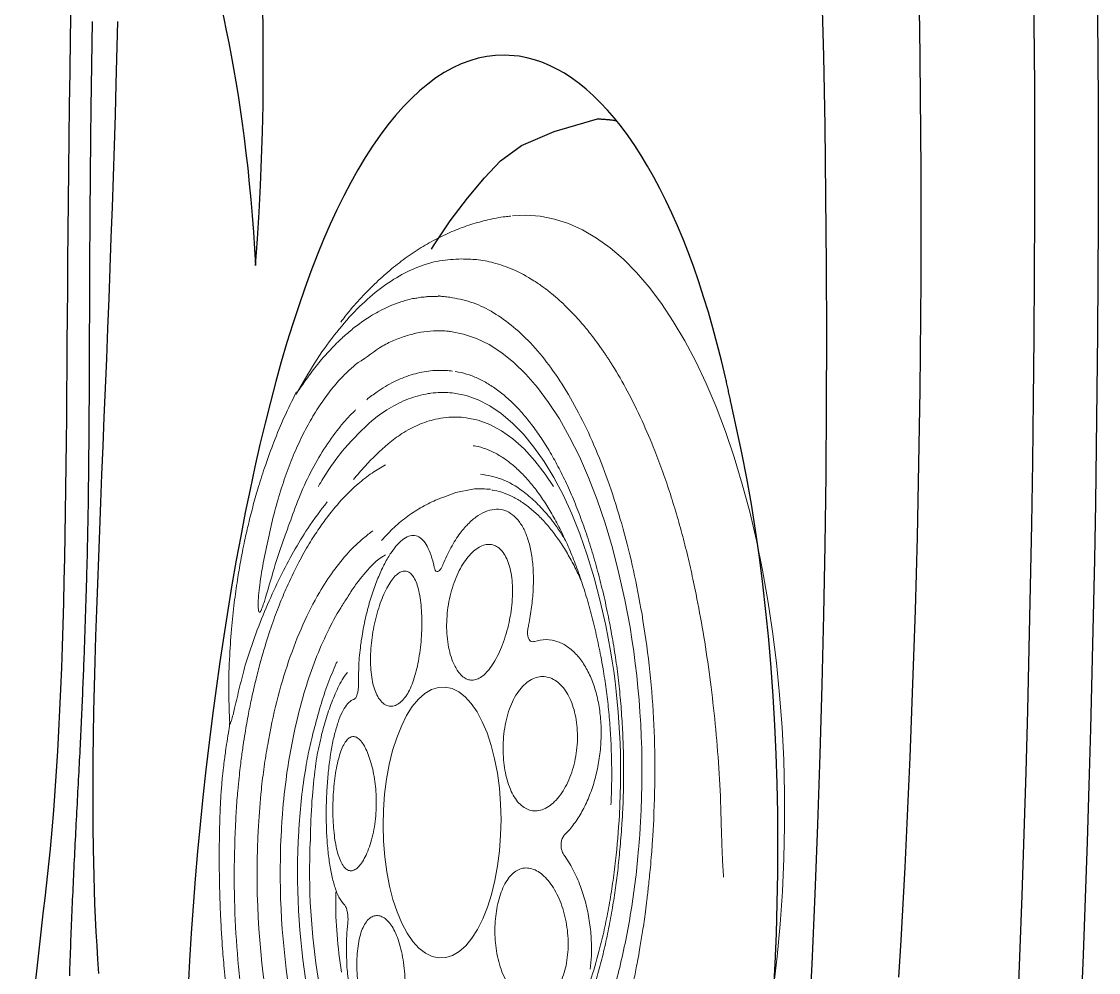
# Model space of a CAD drawing. Extents: x 938 to 1038, y 781 to 934.
# Drawn here: x 1026.24 to 1031.29, y 840 to 844.47 of the extents above; entities that cross this region are included whole.
import ezdxf

# ---------------------------------------------------------------- set-up
doc = ezdxf.new("R2010")
doc.units = 0
doc.header["$MEASUREMENT"] = 0
doc.linetypes.add('SLD-Solid', pattern=[0])
doc.layers.add('1', color=4, linetype='Continuous')
doc.layers.add('CL', color=8, linetype='Continuous')

# ---------------------------------------------------------------- blocks, each defined once
blk = doc.blocks.new('JET-HSS-Gatling')
at = {"layer": '1', "color": 3, "linetype": 'SLD-Solid', "lineweight": 15}
for p, q in [((0.029, 0.6134), (0.0452, 0.7634)), ((0.0164, 0.4616), (0.029, 0.6134)), ((1.5214, 0.6044), (1.5525, 0.6234)), ((1.5525, 0.6234), (1.5844, 0.6339)), ((1.5844, 0.6339), (1.6166, 0.6359)), ((1.6166, 0.6359), (1.6486, 0.6293)), ((1.6486, 0.6293), (1.6801, 0.6142)), ((1.6801, 0.6142), (1.7107, 0.5908)), ((1.4631, 0.5422), (1.4915, 0.5772)), ((1.4915, 0.5772), (1.5214, 0.6044)), ((1.7107, 0.5908), (1.7398, 0.5594)), ((1.7398, 0.5594), (1.7672, 0.5204)), ((1.4367, 0.4999), (1.4631, 0.5422)), ((1.7672, 0.5204), (1.7924, 0.4744)), ((0.0073, 0.3085), (0.0164, 0.4616)), ((1.4126, 0.4509), (1.4367, 0.4999)), ((1.7924, 0.4744), (1.8151, 0.422)), ((1.3912, 0.3957), (1.4126, 0.4509)), ((1.8151, 0.422), (1.835, 0.3638)), ((1.3727, 0.3352), (1.3912, 0.3957)), ((1.835, 0.3638), (1.8518, 0.3008)), ((0.0018, 0.1545), (0.0073, 0.3085)), ((1.3573, 0.2701), (1.3727, 0.3352)), ((1.3454, 0.2014), (1.3573, 0.2701)), ((1.8518, 0.3008), (1.8654, 0.2336)), ((1.8654, 0.2336), (1.8754, 0.1634)), ((0, 0), (0.0018, 0.1545)), ((1.337, 0.13), (1.3454, 0.2014)), ((1.8754, 0.1634), (1.8819, 0.0909)), ((1.3323, 0.0568), (1.337, 0.13)), ((1.3313, -0.0171), (1.3323, 0.0568)), ((1.8819, 0.0909), (1.8846, 0.0171)), ((2.2253, 0.0955), (2.2251, 0.0595)), ((2.3613, 0.0355), (2.3631, 0.0814)), ((0.0018, -0.1545), (0, 0)), ((1.8846, 0.0171), (1.8836, -0.0568)), ((1.334, -0.0909), (1.3313, -0.0171)), ((1.3404, -0.1634), (1.334, -0.0909)), ((1.8836, -0.0568), (1.8789, -0.13)), ((1.8789, -0.13), (1.8705, -0.2014)), ((0.0073, -0.3085), (0.0018, -0.1545)), ((1.3505, -0.2336), (1.3404, -0.1634)), ((1.8705, -0.2014), (1.8585, -0.2701)), ((1.364, -0.3008), (1.3505, -0.2336)), ((1.3809, -0.3638), (1.364, -0.3008)), ((1.8585, -0.2701), (1.8432, -0.3352)), ((0.0164, -0.4616), (0.0073, -0.3085)), ((1.8432, -0.3352), (1.8247, -0.3957)), ((1.4008, -0.422), (1.3809, -0.3638)), ((1.8247, -0.3957), (1.8032, -0.4509)), ((1.4235, -0.4744), (1.4008, -0.422)), ((1.8032, -0.4509), (1.7791, -0.4999)), ((2.6085, -0.4541), (2.6091, -0.4437)), ((2.6085, -0.4564), (2.6085, -0.4541)), ((0.029, -0.6134), (0.0164, -0.4616)), ((1.4487, -0.5204), (1.4235, -0.4744)), ((1.7791, -0.4999), (1.7527, -0.5422)), ((1.476, -0.5594), (1.4487, -0.5204)), ((1.7527, -0.5422), (1.7243, -0.5772)), ((1.5052, -0.5908), (1.476, -0.5594)), ((1.5357, -0.6142), (1.5052, -0.5908)), ((1.6944, -0.6044), (1.6633, -0.6234)), ((1.7243, -0.5772), (1.6944, -0.6044)), ((0.0452, -0.7634), (0.029, -0.6134)), ((1.5672, -0.6293), (1.5357, -0.6142)), ((1.5993, -0.6359), (1.5672, -0.6293)), ((1.6314, -0.6339), (1.5993, -0.6359)), ((1.6633, -0.6234), (1.6314, -0.6339)), ((0.065, -0.9111), (0.0452, -0.7634)), ((0.8481, -0.931), (0.8246, -0.8129)), ((0.0882, -1.0562), (0.065, -0.9111)), ((0.7343, -0.9245), (0.7597, -1.0526)), ((0.8749, -1.0452), (0.8481, -0.931)), ((0.1147, -1.1981), (0.0882, -1.0562)), ((0.7597, -1.0526), (0.7885, -1.1768)), ((0.905, -1.1551), (0.8749, -1.0452)), ((0.9381, -1.2602), (0.905, -1.1551)), ((0.1446, -1.3366), (0.1147, -1.1981)), ((0.7885, -1.1768), (0.8206, -1.2966)), ((0.9742, -1.3601), (0.9381, -1.2602)), ((0.8206, -1.2966), (0.8559, -1.4116)), ((0.1777, -1.4711), (0.1446, -1.3366)), ((1.0131, -1.4542), (0.9742, -1.3601)), ((0.8559, -1.4116), (0.8942, -1.5213)), ((1.0547, -1.5422), (1.0131, -1.4542)), ((0.2139, -1.6013), (0.1777, -1.4711)), ((0.8942, -1.5213), (0.9355, -1.6253)), ((1.0987, -1.6236), (1.0547, -1.5422)), ((1.4788, -1.5661), (1.5579, -1.5489)), ((1.5579, -1.5489), (1.5988, -1.5327)), ((0.2531, -1.7269), (0.2139, -1.6013)), ((1.1004, -1.5823), (1.1387, -1.6388)), ((2.2025, -1.573), (2.2031, -1.5718)), ((0.9355, -1.6253), (0.9795, -1.7231)), ((1.1449, -1.6982), (1.0987, -1.6236)), ((1.1387, -1.6388), (1.1881, -1.7018)), ((1.1931, -1.7656), (1.1449, -1.6982)), ((1.1881, -1.7018), (1.2393, -1.7566)), ((0.2952, -1.8473), (0.2531, -1.7269)), ((0.9795, -1.7231), (1.0261, -1.8144)), ((1.2432, -1.8255), (1.1931, -1.7656)), ((1.2393, -1.7566), (1.2921, -1.8031)), ((1.0261, -1.8144), (1.0751, -1.8988)), ((1.2921, -1.8031), (1.3461, -1.8409)), ((0.3401, -1.9623), (0.2952, -1.8473)), ((1.295, -1.8777), (1.2432, -1.8255)), ((1.3461, -1.8409), (1.4012, -1.8698)), ((1.4012, -1.8698), (1.457, -1.8898)), ((1.0751, -1.8988), (1.1263, -1.976)), ((1.3481, -1.9218), (1.295, -1.8777)), ((1.457, -1.8898), (1.5133, -1.9007)), ((0.3876, -2.0716), (0.3401, -1.9623)), ((1.4023, -1.9578), (1.3481, -1.9218)), ((1.4575, -1.9855), (1.4023, -1.9578)), ((1.1263, -1.976), (1.1794, -2.0457)), ((1.5134, -2.0046), (1.4575, -1.9855)), ((1.5697, -2.0153), (1.5134, -2.0046)), ((0.4377, -2.1748), (0.3876, -2.0716)), ((1.1794, -2.0457), (1.2344, -2.1077)), ((1.2344, -2.1077), (1.291, -2.1616)), ((1.291, -2.1616), (1.3489, -2.2073)), ((0.4901, -2.2716), (0.4377, -2.1748)), ((1.3489, -2.2073), (1.4079, -2.2445)), ((0.5447, -2.3618), (0.4901, -2.2716)), ((1.4079, -2.2445), (1.4678, -2.2732)), ((1.4678, -2.2732), (1.5284, -2.2932)), ((1.5284, -2.2932), (1.5894, -2.3045)), ((0.6013, -2.445), (0.5447, -2.3618)), ((0.6598, -2.5211), (0.6013, -2.445)), ((0.7201, -2.5898), (0.6598, -2.5211)), ((0.7818, -2.6508), (0.7201, -2.5898)), ((0.8449, -2.7041), (0.7818, -2.6508)), ((0.9092, -2.7495), (0.8449, -2.7041)), ((0.9744, -2.7868), (0.9092, -2.7495)), ((1.0405, -2.8159), (0.9744, -2.7868)), ((1.1071, -2.8368), (1.0405, -2.8159)), ((1.1741, -2.8493), (1.1071, -2.8368)), ((1.2413, -2.8535), (1.1741, -2.8493)), ((1.304, -2.8498), (1.2413, -2.8535))]:
    blk.add_line(p, q, dxfattribs=at)
for centre, major_axis, start_param, end_param in [((-0.4508, 0.2089), (0, 3.3621), 4.657165, 4.91331), ((-0.3693, 0.209), (0, 3.1434), 4.671762, 4.913098), ((-0.2315, 0.2087), (0, 2.8916), 4.657166, 4.91331), ((-0.1076, 0.2096), (0, 2.684), 4.669865, 4.913562), ((3.7905, -0.209), (0, 3.5849), 1.515573, 1.771717), ((3.4052, -0.2088), (0, 3.027), 1.515573, 1.771717), ((2.1518, -0.7801), (0, 0.0592), 0.888582, 1.047194)]:
    blk.add_ellipse(centre, major_axis=major_axis, ratio=0.87, start_param=start_param, end_param=end_param, dxfattribs=at)
for points, knots in [([(0.6157, 0.0058), (0.6161, 0.0137), (0.6167, 0.0265), (0.6177, 0.0463), (0.6189, 0.0684), (0.6208, 0.1002), (0.6238, 0.1456), (0.6277, 0.1966), (0.632, 0.2462), (0.6369, 0.2974), (0.6425, 0.3513), (0.651, 0.4228), (0.6608, 0.4976), (0.6739, 0.5823), (0.6874, 0.6614), (0.7018, 0.737), (0.7198, 0.8225), (0.7415, 0.9153), (0.768, 1.0123), (0.7973, 1.1079), (0.8298, 1.2012), (0.8666, 1.2902), (0.9024, 1.3657), (0.9443, 1.4428), (0.9921, 1.5178), (1.0475, 1.585), (1.1, 1.638), (1.1358, 1.663), (1.1531, 1.6752)], [0, 0, 0, 0, 0.0102, 0.016575, 0.025763, 0.038933, 0.057956, 0.085006, 0.105873, 0.123374, 0.152941, 0.177736, 0.219724, 0.254777, 0.295478, 0.331404, 0.363909, 0.421732, 0.472603, 0.518682, 0.581209, 0.637573, 0.689393, 0.737658, 0.811463, 0.878836, 0.941481, 1, 1, 1, 1]), ([(1.2958, 1.5392), (1.2807, 1.5345), (1.2507, 1.5252), (1.1985, 1.5), (1.1421, 1.4591), (1.0843, 1.3987), (1.027, 1.3236), (0.9712, 1.2336), (0.9174, 1.1277), (0.8701, 1.0149), (0.8292, 0.8983), (0.7943, 0.7808), (0.7634, 0.6571), (0.7367, 0.528), (0.7143, 0.394), (0.6964, 0.2561), (0.6854, 0.1387), (0.6802, 0.0616), (0.6778, 0.0195), (0.6769, 0.0012), (0.6764, -0.0112)], [0, 0, 0, 0, 0.058275, 0.116544, 0.182109, 0.247932, 0.313649, 0.384625, 0.455769, 0.526743, 0.587384, 0.648024, 0.707943, 0.767859, 0.827732, 0.887601, 0.947268, 0.977084, 0.984536, 1, 1, 1, 1]), ([(0.7624, -0.028), (0.7628, -0.0213), (0.765, 0.0238), (0.7705, 0.1023), (0.7793, 0.2048), (0.7903, 0.3001), (0.8041, 0.395), (0.821, 0.4915), (0.8408, 0.5877), (0.8632, 0.6806), (0.888, 0.7694), (0.9148, 0.8533), (0.9436, 0.932), (0.9741, 1.0052), (1.0063, 1.0728), (1.0398, 1.1341), (1.0742, 1.189), (1.1088, 1.2357), (1.1355, 1.2672), (1.15, 1.2804), (1.1531, 1.2832)], [0, 0, 0, 0, 0.011485, 0.077613, 0.136037, 0.190529, 0.247168, 0.308671, 0.370596, 0.432748, 0.494966, 0.557033, 0.618591, 0.680213, 0.741971, 0.803559, 0.864731, 0.925255, 0.984201, 1, 1, 1, 1]), ([(2.6498, -0.0528), (2.6508, -0.0078), (2.6527, 0.0764), (2.6522, 0.1941), (2.6501, 0.2944), (2.6469, 0.3776), (2.6435, 0.4455), (2.6394, 0.5136), (2.6334, 0.5956), (2.6237, 0.7023), (2.6091, 0.8312), (2.5883, 0.9818), (2.5692, 1.0867), (2.559, 1.143)], [0, 0, 0, 0, 0.109187, 0.204658, 0.286514, 0.35451, 0.408702, 0.453846, 0.523255, 0.612373, 0.721287, 0.850284, 1, 1, 1, 1]), ([(1.9235, 1.0129), (1.9168, 1.0238), (1.9034, 1.0454), (1.8836, 1.0646), (1.865, 1.0738), (1.8479, 1.074), (1.8318, 1.0652), (1.8171, 1.048), (1.8041, 1.0224), (1.793, 0.9892), (1.7841, 0.949), (1.7775, 0.9029), (1.7736, 0.8521), (1.7723, 0.7979), (1.7739, 0.742), (1.7787, 0.6863), (1.7867, 0.6327), (1.7977, 0.5836), (1.8118, 0.5405), (1.8282, 0.5048), (1.8465, 0.4767), (1.8659, 0.4562), (1.8861, 0.4434), (1.9068, 0.4383), (1.9269, 0.4416), (1.9462, 0.4534), (1.9635, 0.474), (1.9782, 0.5029), (1.9896, 0.5396), (1.9975, 0.5826), (2.0016, 0.6308), (2.002, 0.6823), (1.9988, 0.736), (1.9923, 0.7897), (1.9828, 0.8424), (1.9708, 0.8924), (1.9566, 0.9383), (1.9408, 0.9797), (1.9293, 1.0018), (1.9235, 1.0129)], [0, 0, 0, 0, 0.029882, 0.059765, 0.08602, 0.112278, 0.138759, 0.165243, 0.192078, 0.218916, 0.246209, 0.273504, 0.301265, 0.329026, 0.357029, 0.385028, 0.412595, 0.440154, 0.466329, 0.4925, 0.517406, 0.542317, 0.567565, 0.592819, 0.619479, 0.646142, 0.673886, 0.701629, 0.729616, 0.757601, 0.78527, 0.812936, 0.840111, 0.867285, 0.89401, 0.920734, 0.947136, 0.973537, 1, 1, 1, 1]), ([(2.0495, 0.6491), (2.0495, 0.6509), (2.0488, 0.6787), (2.0426, 0.7357), (2.0311, 0.8173), (2.0146, 0.8972), (1.9949, 0.9737), (1.9793, 1.0192), (1.9715, 1.042)], [0, 0, 0, 0, 0.01374, 0.211727, 0.409699, 0.606499, 0.803289, 1, 1, 1, 1]), ([(2.5136, 0.9865), (2.5265, 0.9074), (2.5524, 0.7491), (2.5742, 0.5001), (2.5843, 0.2471), (2.5792, 0.0785), (2.5766, -0.0058)], [0, 0, 0, 0, 0.25, 0.5, 0.75, 1, 1, 1, 1]), ([(0.7757, -0.0417), (0.7801, 0.0298), (0.7868, 0.138), (0.804, 0.2782), (0.8199, 0.3822), (0.8388, 0.4832), (0.8646, 0.5975), (0.8987, 0.7225), (0.9292, 0.806), (0.9445, 0.8477)], [0, 0, 0, 0, 0.215379, 0.326076, 0.43678, 0.547811, 0.658846, 0.829425, 1, 1, 1, 1]), ([(1.2992, 0.7424), (1.2903, 0.7566), (1.2725, 0.7849), (1.242, 0.8143), (1.2108, 0.8332), (1.18, 0.8421), (1.1493, 0.8413), (1.1199, 0.8313), (1.0925, 0.8124), (1.0682, 0.7855), (1.0475, 0.7512), (1.0309, 0.711), (1.0189, 0.6655), (1.0118, 0.6165), (1.0098, 0.565), (1.0127, 0.5126), (1.0207, 0.4606), (1.0331, 0.4102), (1.0499, 0.3632), (1.0704, 0.3203), (1.094, 0.2831), (1.1202, 0.2523), (1.148, 0.2293), (1.1768, 0.2143), (1.2057, 0.2083), (1.2338, 0.2115), (1.2604, 0.2241), (1.2847, 0.2456), (1.306, 0.2757), (1.3237, 0.3124), (1.3376, 0.355), (1.3476, 0.4008), (1.3537, 0.4493), (1.3558, 0.4993), (1.3538, 0.5501), (1.3475, 0.6013), (1.3365, 0.6511), (1.3209, 0.6998), (1.3066, 0.7278), (1.2992, 0.7424)], [0, 0, 0, 0, 0.0313687, 0.0627342, 0.0904991, 0.1182616, 0.1455166, 0.1727696, 0.1995595, 0.226348, 0.2527917, 0.2792349, 0.3054794, 0.331724, 0.3579199, 0.3841165, 0.4104125, 0.4367099, 0.4632506, 0.4897933, 0.5167114, 0.5436318, 0.5710205, 0.5984107, 0.6262483, 0.654085, 0.6820732, 0.7100553, 0.7374185, 0.7647729, 0.7906278, 0.816482, 0.8413128, 0.8661493, 0.8916372, 0.9171302, 0.9440604, 0.9709925, 1, 1, 1, 1]), ([(0.9067, 0.6816), (0.9045, 0.661), (0.8995, 0.614), (0.9016, 0.5367), (0.9112, 0.453), (0.9291, 0.3708), (0.9555, 0.2894), (0.9904, 0.2117), (1.0196, 0.1678), (1.0342, 0.1459)], [0, 0, 0, 0, 0.109227, 0.249518, 0.389815, 0.532722, 0.675639, 0.837807, 1, 1, 1, 1]), ([(2.103, 0.3317), (2.1031, 0.3422), (2.1041, 0.4092), (2.0983, 0.5372), (2.082, 0.6487), (2.0735, 0.7068)], [0, 0, 0, 0, 0.081551, 0.521265, 1, 1, 1, 1]), ([(2.0462, 0.4815), (2.0468, 0.4881), (2.0499, 0.5178), (2.0525, 0.5727), (2.0505, 0.6242), (2.0495, 0.6491)], [0, 0, 0, 0, 0.127403, 0.579223, 1, 1, 1, 1]), ([(2.061, 0.3929), (2.0597, 0.3944), (2.0567, 0.3977), (2.0523, 0.4073), (2.0483, 0.4218), (2.0455, 0.4407), (2.0446, 0.4623), (2.0456, 0.4751), (2.0462, 0.4815)], [0, 0, 0, 0, 0.130197, 0.28922, 0.442004, 0.610949, 0.805826, 1, 1, 1, 1]), ([(2.123, 0.2542), (2.118, 0.2737), (2.1072, 0.3153), (2.0864, 0.3633), (2.0695, 0.383), (2.061, 0.3929)], [0, 0, 0, 0, 0.3058509, 0.652899, 1, 1, 1, 1]), ([(2.1024, 0.3319), (2.1025, 0.3318), (2.1027, 0.3317), (2.1029, 0.3317), (2.103, 0.3317)], [0, 0, 0, 0, 0.70168, 1, 1, 1, 1]), ([(2.1128, -0.423), (2.1128, -0.4229), (2.1183, -0.4046), (2.1271, -0.3591), (2.1384, -0.2881), (2.1464, -0.21), (2.1513, -0.1285), (2.1527, -0.0455), (2.1507, 0.0368), (2.1451, 0.1156), (2.1362, 0.1902), (2.1275, 0.2327), (2.123, 0.2542)], [0, 0, 0, 0, 0.000765, 0.110863, 0.220956, 0.331004, 0.44105, 0.551678, 0.662306, 0.774174, 0.886047, 1, 1, 1, 1]), ([(0.284, 0.2447), (0.2865, 0.213), (0.2914, 0.1496), (0.2939, 0.0857), (0.2951, 0.0537)], [0, 0, 0, 0, 0.497933, 1, 1, 1, 1]), ([(2.0818, 0.1869), (2.0768, 0.1961), (2.0667, 0.2145), (2.0498, 0.2283), (2.0325, 0.2321), (2.0151, 0.2267), (1.9973, 0.2122), (1.9797, 0.189), (1.9629, 0.1574), (1.9476, 0.1185), (1.9347, 0.0734), (1.9249, 0.0243), (1.9189, -0.0274), (1.9167, -0.0791), (1.9183, -0.13), (1.923, -0.1788), (1.9308, -0.2252), (1.9411, -0.2688), (1.9537, -0.308), (1.9682, -0.3423), (1.9841, -0.3696), (2.0009, -0.389), (2.018, -0.3992), (2.0348, -0.4001), (2.051, -0.3913), (2.0662, -0.3736), (2.0799, -0.3471), (2.092, -0.3133), (2.1021, -0.2728), (2.1103, -0.2274), (2.1163, -0.1779), (2.12, -0.1262), (2.1214, -0.0733), (2.1205, -0.021), (2.1173, 0.0295), (2.1117, 0.0769), (2.104, 0.1196), (2.0942, 0.1576), (2.086, 0.177), (2.0818, 0.1869)], [0, 0, 0, 0, 0.030396, 0.060795, 0.08804, 0.115287, 0.143037, 0.170786, 0.198789, 0.226788, 0.254382, 0.281967, 0.30819, 0.33441, 0.359333, 0.384261, 0.409477, 0.434699, 0.461317, 0.487938, 0.515662, 0.543386, 0.571376, 0.599364, 0.627046, 0.654725, 0.681915, 0.709103, 0.735839, 0.762575, 0.788984, 0.815393, 0.841622, 0.867852, 0.894053, 0.920254, 0.946574, 0.972895, 1, 1, 1, 1]), ([(1.0342, 0.1459), (1.0364, 0.1425), (1.0413, 0.1351), (1.0465, 0.1204), (1.0492, 0.1025), (1.0477, 0.0828), (1.0415, 0.064), (1.0344, 0.0555), (1.0309, 0.0512)], [0, 0, 0, 0, 0.130196, 0.289219, 0.442003, 0.610949, 0.805825, 1, 1, 1, 1]), ([(0.2951, 0.0537), (0.2977, -0.0185), (0.3028, -0.1609), (0.3189, -0.3705), (0.3404, -0.5723), (0.3672, -0.7655), (0.3983, -0.9502), (0.4229, -1.0675), (0.435, -1.1255)], [0, 0, 0, 0, 0.177758, 0.350785, 0.519308, 0.683545, 0.843707, 1, 1, 1, 1]), ([(1.0309, 0.0512), (1.0269, 0.0471), (1.0088, 0.0285), (0.9783, -0.0111), (0.9425, -0.0724), (0.9124, -0.1423), (0.8889, -0.2181), (0.8729, -0.2982), (0.8647, -0.3804), (0.8648, -0.4624), (0.873, -0.5422), (0.8896, -0.6172), (0.9138, -0.6858), (0.9452, -0.7454), (0.9828, -0.7949), (1.0257, -0.832), (1.0743, -0.8566), (1.1276, -0.8666), (1.1642, -0.8581), (1.1825, -0.8538)], [0, 0, 0, 0, 0.017086, 0.077681, 0.138269, 0.198172, 0.258071, 0.317615, 0.377156, 0.436673, 0.49619, 0.55602, 0.615851, 0.676352, 0.736856, 0.798484, 0.860118, 0.930054, 1, 1, 1, 1]), ([(2.2251, 0.0595), (2.2251, 0.0595), (2.2237, 0.0004), (2.2206, -0.1115), (2.2086, -0.222), (2.203, -0.2739)], [0, 0, 0, 0, 0.000007, 0.529922, 1, 1, 1, 1]), ([(0.6787, -0.9865), (0.6658, -0.9074), (0.6399, -0.7491), (0.6181, -0.5001), (0.6081, -0.2471), (0.6132, -0.0785), (0.6157, 0.0058)], [0, 0, 0, 0, 0.25, 0.5, 0.75, 1, 1, 1, 1]), ([(2.4697, 0.0234), (2.4663, -0.0335), (2.4606, -0.1267), (2.4459, -0.2537), (2.4252, -0.3939), (2.3909, -0.5632), (2.337, -0.7527), (2.2715, -0.9253), (2.2015, -1.0655), (2.1306, -1.1766), (2.0618, -1.2628), (1.9993, -1.3245), (1.9596, -1.3548), (1.9451, -1.3659)], [0, 0, 0, 0, 0.09169, 0.150519, 0.209337, 0.327212, 0.445034, 0.562877, 0.680719, 0.770033, 0.859578, 0.948891, 1, 1, 1, 1]), ([(2.062, -1.052), (2.0724, -1.0359), (2.1049, -0.9855), (2.1554, -0.8899), (2.2101, -0.7611), (2.2585, -0.6166), (2.2961, -0.4706), (2.3239, -0.3274), (2.3453, -0.1793), (2.3565, -0.0574), (2.3605, 0.0197), (2.3613, 0.0355)], [0, 0, 0, 0, 0.06262, 0.195551, 0.328905, 0.461838, 0.604644, 0.712946, 0.820335, 0.963143, 1, 1, 1, 1]), ([(2.2804, 0.0491), (2.2798, 0.0375), (2.2768, -0.0217), (2.2677, -0.1282), (2.2541, -0.2288), (2.2451, -0.282), (2.2438, -0.2897)], [0, 0, 0, 0, 0.100471, 0.512922, 0.929534, 1, 1, 1, 1]), ([(0.8149, -0.8629), (0.8117, -0.8448), (0.8024, -0.792), (0.7893, -0.7026), (0.7766, -0.5942), (0.7671, -0.4841), (0.7608, -0.3726), (0.7576, -0.2605), (0.7577, -0.15), (0.7599, -0.0725), (0.7617, -0.0325), (0.7619, -0.0278)], [0, 0, 0, 0, 0.069066, 0.200543, 0.332094, 0.463702, 0.595352, 0.727032, 0.858727, 0.983492, 1, 1, 1, 1]), ([(2.5766, -0.0058), (2.5762, -0.0137), (2.5756, -0.0265), (2.5745, -0.0463), (2.5732, -0.0684), (2.5711, -0.1002), (2.5678, -0.1456), (2.5632, -0.1966), (2.5581, -0.2462), (2.5522, -0.2974), (2.5453, -0.3513), (2.5348, -0.4228), (2.5224, -0.4976), (2.5059, -0.5823), (2.4885, -0.6614), (2.4698, -0.737), (2.4463, -0.8225), (2.4174, -0.9153), (2.3824, -1.0123), (2.3435, -1.1079), (2.3, -1.2012), (2.2515, -1.2902), (2.2048, -1.3657), (2.1506, -1.4428), (2.0884, -1.5178), (2.0194, -1.585), (1.9534, -1.638), (1.9104, -1.663), (1.8897, -1.6752)], [0, 0, 0, 0, 0.0102, 0.016575, 0.025763, 0.038933, 0.057956, 0.085006, 0.105873, 0.123374, 0.152941, 0.177736, 0.219724, 0.254777, 0.295479, 0.331404, 0.363909, 0.421732, 0.472603, 0.518682, 0.581209, 0.637573, 0.689393, 0.737658, 0.811463, 0.878836, 0.941481, 1, 1, 1, 1]), ([(0.8592, -0.7289), (0.8563, -0.7128), (0.8481, -0.6658), (0.8367, -0.586), (0.826, -0.4891), (0.8186, -0.3905), (0.8143, -0.2909), (0.8131, -0.1907), (0.815, -0.1241), (0.8159, -0.0908)], [0, 0, 0, 0, 0.080367, 0.233434, 0.386614, 0.539884, 0.693216, 0.846586, 1, 1, 1, 1]), ([(1.2845, -0.1492), (1.2782, -0.1373), (1.2656, -0.1137), (1.2429, -0.0875), (1.2178, -0.069), (1.1905, -0.0589), (1.1615, -0.0577), (1.1316, -0.0657), (1.1018, -0.083), (1.0733, -0.1088), (1.047, -0.1427), (1.024, -0.1831), (1.0048, -0.229), (0.9901, -0.2787), (0.9803, -0.3311), (0.9756, -0.3843), (0.9763, -0.4371), (0.982, -0.4879), (0.9928, -0.5355), (1.0082, -0.5785), (1.0279, -0.6157), (1.051, -0.6464), (1.0772, -0.6694), (1.1055, -0.6844), (1.1352, -0.6906), (1.1654, -0.6881), (1.1952, -0.6765), (1.2237, -0.6563), (1.25, -0.6276), (1.2735, -0.5914), (1.2931, -0.5483), (1.3085, -0.4997), (1.319, -0.4469), (1.3247, -0.3922), (1.3253, -0.3373), (1.3215, -0.2848), (1.3134, -0.236), (1.3017, -0.1896), (1.2904, -0.1632), (1.2845, -0.1492)], [0, 0, 0, 0, 0.026961, 0.053928, 0.080851, 0.107776, 0.135596, 0.163415, 0.191383, 0.219349, 0.246957, 0.274563, 0.301675, 0.328785, 0.355461, 0.382135, 0.408506, 0.434876, 0.461091, 0.487307, 0.513516, 0.539726, 0.566078, 0.592432, 0.619069, 0.645707, 0.672755, 0.699804, 0.727332, 0.754862, 0.782791, 0.810719, 0.838629, 0.866531, 0.893521, 0.920503, 0.945925, 0.971348, 1, 1, 1, 1]), ([(2.6077, -0.453), (2.6101, -0.439), (2.6155, -0.4072), (2.6222, -0.3617), (2.6278, -0.3203), (2.6323, -0.2839), (2.6368, -0.2439), (2.6418, -0.1923), (2.6469, -0.1271), (2.6488, -0.0791), (2.6498, -0.0528)], [0, 0, 0, 0, 0.105991, 0.240604, 0.342909, 0.417765, 0.513714, 0.642736, 0.8045, 1, 1, 1, 1]), ([(2.6484, -0.0536), (2.6498, -0.0534), (2.6517, -0.0532), (2.6497, -0.0529), (2.6491, -0.0528)], [0, 0, 0, 0, 0.694797, 1, 1, 1, 1]), ([(2.1769, -0.4075), (2.1847, -0.372), (2.1945, -0.3279), (2.2016, -0.2827), (2.203, -0.2739)], [0, 0, 0, 0, 0.805779, 1, 1, 1, 1]), ([(2.2438, -0.2897), (2.237, -0.3252), (2.2283, -0.371), (2.2169, -0.4152), (2.2143, -0.4252)], [0, 0, 0, 0, 0.772737, 1, 1, 1, 1]), ([(2.0268, -0.5738), (2.0291, -0.5729), (2.0392, -0.5691), (2.0565, -0.5547), (2.0776, -0.5231), (2.0967, -0.4797), (2.1074, -0.4418), (2.1128, -0.423)], [0, 0, 0, 0, 0.066314, 0.301488, 0.53664, 0.769131, 1, 1, 1, 1]), ([(2.059, -0.6998), (2.0635, -0.6939), (2.0846, -0.6658), (2.1119, -0.6084), (2.1429, -0.5294), (2.1634, -0.4615), (2.1737, -0.4203), (2.1769, -0.4075)], [0, 0, 0, 0, 0.071009, 0.336932, 0.60748, 0.878147, 1, 1, 1, 1]), ([(2.1118, -0.7428), (2.1247, -0.7109), (2.1508, -0.6469), (2.1853, -0.5407), (2.2045, -0.4643), (2.2143, -0.4252)], [0, 0, 0, 0, 0.326121, 0.65485, 1, 1, 1, 1]), ([(2.6085, -0.4541), (2.6078, -0.4539), (2.607, -0.4537), (2.6045, -0.4583), (2.6003, -0.4707), (2.5938, -0.4961), (2.5818, -0.5474), (2.5647, -0.6269), (2.5471, -0.6942), (2.5392, -0.73), (2.5392, -0.73)], [0, 0, 0, 0, 0.0464233, 0.0560273, 0.1365741, 0.2446153, 0.3551548, 0.6764348, 0.9999938, 1, 1, 1, 1]), ([(2.6091, -0.4437), (2.6091, -0.4437), (2.6103, -0.4452), (2.6088, -0.4479), (2.6089, -0.4503), (2.609, -0.4512)], [0, 0, 0, 0, 0.000068, 0.66005, 1, 1, 1, 1]), ([(2.6098, -0.4561), (2.6096, -0.4554), (2.609, -0.4531), (2.6099, -0.4507), (2.6105, -0.449)], [0, 0, 0, 0, 0.29141, 1, 1, 1, 1]), ([(2.3103, -2.0145), (2.3294, -1.9752), (2.3659, -1.9002), (2.413, -1.7831), (2.4519, -1.6735), (2.4828, -1.5743), (2.5083, -1.482), (2.5282, -1.4003), (2.5434, -1.3309), (2.5549, -1.2732), (2.5667, -1.2083), (2.5801, -1.1244), (2.5941, -1.0175), (2.6061, -0.893), (2.614, -0.7511), (2.6166, -0.6039), (2.6111, -0.5032), (2.6085, -0.4564)], [0, 0, 0, 0, 0.098821, 0.187964, 0.266698, 0.335212, 0.393504, 0.452104, 0.494888, 0.525992, 0.560831, 0.615318, 0.678996, 0.751735, 0.83283, 0.922363, 1, 1, 1, 1]), ([(1.9113, -0.5812), (1.9045, -0.5724), (1.8908, -0.5548), (1.8675, -0.5432), (1.8438, -0.5423), (1.821, -0.551), (1.7992, -0.5691), (1.7794, -0.595), (1.7622, -0.6279), (1.7475, -0.6661), (1.7353, -0.7093), (1.7255, -0.7568), (1.7182, -0.8075), (1.7133, -0.8611), (1.7112, -0.9153), (1.7119, -0.9687), (1.7156, -1.0191), (1.7222, -1.0649), (1.7316, -1.1043), (1.7435, -1.1362), (1.7578, -1.1597), (1.7739, -1.1745), (1.7917, -1.1799), (1.8104, -1.1764), (1.8299, -1.1638), (1.8495, -1.1431), (1.8687, -1.1145), (1.887, -1.0793), (1.9039, -1.038), (1.9189, -0.9921), (1.9315, -0.9427), (1.9414, -0.891), (1.9482, -0.8385), (1.9515, -0.7864), (1.9511, -0.7363), (1.947, -0.6892), (1.9389, -0.6469), (1.9273, -0.6095), (1.9167, -0.5907), (1.9113, -0.5812)], [0, 0, 0, 0, 0.0317441, 0.0634826, 0.0912546, 0.1190178, 0.1455175, 0.1720125, 0.197065, 0.222122, 0.2471727, 0.2722295, 0.298601, 0.3249759, 0.3525729, 0.38017, 0.4081675, 0.4361629, 0.4639181, 0.4916708, 0.5189442, 0.5462155, 0.5730208, 0.5998247, 0.6262788, 0.6527322, 0.6789814, 0.7052307, 0.7314257, 0.7576215, 0.7839112, 0.8102022, 0.8367314, 0.8632625, 0.8901646, 0.917069, 0.9444396, 0.9718118, 1, 1, 1, 1]), ([(2.0059, -0.6557), (2.0059, -0.6512), (2.0057, -0.6411), (2.0069, -0.6244), (2.0096, -0.6065), (2.0143, -0.59), (2.0204, -0.5776), (2.0247, -0.5751), (2.0268, -0.5738)], [0, 0, 0, 0, 0.130196, 0.289219, 0.442005, 0.610949, 0.805825, 1, 1, 1, 1]), ([(1.6559, -1.197), (1.6571, -1.2025), (1.6628, -1.2274), (1.675, -1.2663), (1.6944, -1.3061), (1.7171, -1.3329), (1.7423, -1.3465), (1.7699, -1.3461), (1.799, -1.3324), (1.829, -1.3052), (1.8592, -1.2657), (1.8887, -1.2144), (1.9168, -1.1531), (1.9425, -1.083), (1.9651, -1.006), (1.9836, -0.9241), (1.9978, -0.8363), (2.0066, -0.7449), (2.0062, -0.6854), (2.0059, -0.6557)], [0, 0, 0, 0, 0.017086, 0.077681, 0.13827, 0.198173, 0.258071, 0.317615, 0.377157, 0.436674, 0.49619, 0.55602, 0.615851, 0.676352, 0.736856, 0.798485, 0.860118, 0.930054, 1, 1, 1, 1]), ([(1.5407, -0.7108), (1.5344, -0.703), (1.5218, -0.6874), (1.5007, -0.6737), (1.4788, -0.6679), (1.4563, -0.6704), (1.4337, -0.6811), (1.4108, -0.6998), (1.3883, -0.7265), (1.3662, -0.7609), (1.3456, -0.8023), (1.327, -0.8495), (1.3113, -0.9011), (1.2991, -0.9551), (1.2909, -1.01), (1.2869, -1.064), (1.2874, -1.1155), (1.2924, -1.163), (1.3017, -1.2054), (1.315, -1.2415), (1.3321, -1.2704), (1.3523, -1.2916), (1.3752, -1.3042), (1.4, -1.3085), (1.4261, -1.3039), (1.4528, -1.2908), (1.4791, -1.2694), (1.5045, -1.2404), (1.528, -1.2043), (1.5491, -1.1621), (1.5669, -1.1148), (1.5809, -1.0635), (1.5905, -1.0096), (1.5955, -0.9545), (1.5953, -0.9), (1.5903, -0.8474), (1.5804, -0.799), (1.5647, -0.7504), (1.5495, -0.7252), (1.5407, -0.7108)], [0, 0, 0, 0, 0.024899, 0.049796, 0.074681, 0.099571, 0.124891, 0.150216, 0.176963, 0.203713, 0.231496, 0.259279, 0.287258, 0.315236, 0.342876, 0.370514, 0.39766, 0.424803, 0.451505, 0.478205, 0.504593, 0.530979, 0.5572, 0.583422, 0.609627, 0.635834, 0.662172, 0.688512, 0.715126, 0.741742, 0.768759, 0.795778, 0.823274, 0.850772, 0.878683, 0.906593, 0.934528, 0.962456, 1, 1, 1, 1]), ([(1.4793, -1.7696), (1.4749, -1.769), (1.455, -1.7662), (1.4196, -1.756), (1.3733, -1.7361), (1.3277, -1.7088), (1.283, -1.6744), (1.2392, -1.6332), (1.1966, -1.5853), (1.1553, -1.5308), (1.1154, -1.47), (1.0771, -1.403), (1.0407, -1.3301), (1.0062, -1.2516), (0.9739, -1.1678), (0.944, -1.0791), (0.9166, -0.9858), (0.8918, -0.8884), (0.8729, -0.8023), (0.8628, -0.7483), (0.8592, -0.7289)], [0, 0, 0, 0, 0.01755, 0.079517, 0.140948, 0.20158, 0.26148, 0.320823, 0.379793, 0.438544, 0.497186, 0.555794, 0.614404, 0.673046, 0.731737, 0.790485, 0.84929, 0.90815, 0.96706, 1, 1, 1, 1]), ([(2.5392, -0.73), (2.5231, -0.7797), (2.4909, -0.8792), (2.4369, -1.017), (2.3792, -1.1461), (2.3176, -1.2651), (2.2451, -1.3882), (2.1916, -1.4593), (2.1612, -1.4996)], [0, 0, 0, 0, 0.158983, 0.31798, 0.476271, 0.634366, 0.792483, 1, 1, 1, 1]), ([(1.1825, -0.8538), (1.1853, -0.8531), (1.1914, -0.8517), (1.2003, -0.8544), (1.2084, -0.8625), (1.2141, -0.877), (1.216, -0.8971), (1.2138, -0.9116), (1.2127, -0.9189)], [0, 0, 0, 0, 0.130195, 0.289218, 0.442003, 0.610949, 0.805825, 1, 1, 1, 1]), ([(1.566, -2.1168), (1.5611, -2.1162), (1.539, -2.1131), (1.4998, -2.1025), (1.4485, -2.0819), (1.3979, -2.0539), (1.3481, -2.0188), (1.2993, -1.9768), (1.2515, -1.9279), (1.205, -1.8724), (1.1598, -1.8104), (1.1162, -1.742), (1.0742, -1.6675), (1.0341, -1.5872), (0.9961, -1.5012), (0.9602, -1.41), (0.9267, -1.3138), (0.8957, -1.2129), (0.8672, -1.1078), (0.842, -1.0006), (0.8251, -0.9183), (0.8167, -0.8725), (0.8149, -0.8629)], [0, 0, 0, 0, 0.0159124, 0.0719639, 0.1276729, 0.1828546, 0.2375199, 0.2917593, 0.3456875, 0.3994103, 0.4530122, 0.5065554, 0.5600822, 0.6136127, 0.6671661, 0.7207531, 0.7743791, 0.828045, 0.8817501, 0.9354914, 0.9864539, 1, 1, 1, 1]), ([(1.2127, -0.9189), (1.2111, -0.9265), (1.2043, -0.9615), (1.1952, -1.0243), (1.1892, -1.1055), (1.19, -1.183), (1.1974, -1.2547), (1.2116, -1.3187), (1.2321, -1.3736), (1.2586, -1.4175), (1.2903, -1.4498), (1.3266, -1.4689), (1.3663, -1.4746), (1.4085, -1.4662), (1.4519, -1.4441), (1.495, -1.4083), (1.5382, -1.3576), (1.5798, -1.2923), (1.6033, -1.2378), (1.615, -1.2105)], [0, 0, 0, 0, 0.017086, 0.077681, 0.13827, 0.198173, 0.258071, 0.317615, 0.377157, 0.436674, 0.49619, 0.55602, 0.615851, 0.676352, 0.736856, 0.798485, 0.860118, 0.930054, 1, 1, 1, 1]), ([(1.595, -2.4652), (1.5623, -2.4595), (1.4968, -2.448), (1.4001, -2.4041), (1.3055, -2.341), (1.2139, -2.2575), (1.1262, -2.1547), (1.043, -2.0334), (0.9651, -1.8947), (0.8932, -1.7398), (0.8279, -1.5702), (0.77, -1.3871), (0.7191, -1.1929), (0.6922, -1.0553), (0.6787, -0.9865)], [0, 0, 0, 0, 0.083333, 0.166667, 0.25, 0.333333, 0.416667, 0.5, 0.583333, 0.666667, 0.75, 0.833333, 0.916667, 1, 1, 1, 1]), ([(2.4561, -1.2254), (2.4628, -1.1859), (2.4747, -1.1158), (2.4817, -1.0353), (2.48, -0.9926), (2.478, -0.9829), (2.4766, -0.98), (2.4757, -0.9789), (2.4751, -0.9784), (2.4744, -0.9782), (2.4735, -0.9782), (2.4716, -0.9793), (2.4693, -0.9823), (2.4656, -0.9892), (2.4595, -1.0048), (2.4388, -1.0707), (2.4086, -1.1854), (2.37, -1.3075), (2.3446, -1.3763), (2.3366, -1.398)], [0, 0, 0, 0, 0.166389, 0.295559, 0.32148, 0.328288, 0.331433, 0.332758, 0.333431, 0.334752, 0.335709, 0.338291, 0.345814, 0.353914, 0.374763, 0.420648, 0.656248, 0.891321, 1, 1, 1, 1]), ([(2.0197, -1.1184), (2.0315, -1.1009), (2.0462, -1.0794), (2.0594, -1.0564), (2.062, -1.052)], [0, 0, 0, 0, 0.808283, 1, 1, 1, 1]), ([(0.435, -1.1255), (0.4432, -1.1614), (0.4596, -1.2341), (0.4873, -1.3409), (0.5176, -1.4469), (0.5508, -1.5515), (0.5868, -1.6544), (0.6316, -1.7703), (0.6878, -1.8991), (0.7552, -2.0321), (0.8067, -2.1193), (0.8372, -2.1667), (0.847, -2.1817), (0.857, -2.1966), (0.8671, -2.2113), (0.8774, -2.2259), (0.8941, -2.2492), (0.9213, -2.2856), (0.9635, -2.3377), (1.0065, -2.3852), (1.0468, -2.4254), (1.0807, -2.4567), (1.1178, -2.488), (1.1582, -2.5185), (1.219, -2.559), (1.2968, -2.5996), (1.3874, -2.6299), (1.468, -2.6446), (1.5184, -2.645), (1.5418, -2.6452)], [0, 0, 0, 0, 0.039649, 0.080068, 0.12125, 0.163185, 0.205866, 0.249282, 0.313406, 0.38198, 0.445953, 0.454581, 0.463266, 0.472007, 0.480806, 0.489662, 0.498574, 0.523834, 0.559008, 0.604021, 0.628629, 0.655391, 0.684294, 0.715323, 0.748465, 0.823094, 0.88982, 0.948755, 1, 1, 1, 1]), ([(1.3898, -1.5617), (1.3857, -1.5614), (1.366, -1.5596), (1.3308, -1.549), (1.2845, -1.5297), (1.2389, -1.5026), (1.1944, -1.4687), (1.1512, -1.4281), (1.1096, -1.381), (1.0696, -1.3279), (1.0315, -1.2685), (0.9969, -1.2073), (0.9759, -1.1632), (0.9662, -1.143)], [0, 0, 0, 0, 0.0274951, 0.1317335, 0.2350029, 0.3368263, 0.4370853, 0.5358569, 0.6332869, 0.7295067, 0.8243825, 0.9195129, 1, 1, 1, 1]), ([(1.8849, -1.2531), (1.891, -1.2496), (1.9167, -1.2349), (1.962, -1.1917), (1.9972, -1.147), (2.0197, -1.1184)], [0, 0, 0, 0, 0.101923, 0.426326, 1, 1, 1, 1]), ([(1.615, -1.2105), (1.6167, -1.2064), (1.6206, -1.1972), (1.6277, -1.1859), (1.6358, -1.178), (1.6442, -1.1764), (1.6517, -1.1826), (1.6545, -1.1922), (1.6559, -1.197)], [0, 0, 0, 0, 0.1301956, 0.2892195, 0.4420041, 0.6109495, 0.8058267, 1, 1, 1, 1]), ([(2.022, -2.1543), (2.022, -2.1543), (2.0301, -2.1495), (2.0454, -2.1346), (2.0761, -2.1077), (2.1165, -2.0651), (2.1655, -2.0046), (2.2148, -1.9315), (2.2608, -1.8506), (2.3033, -1.7623), (2.3422, -1.6666), (2.3768, -1.5636), (2.4181, -1.4195), (2.4409, -1.303), (2.4561, -1.2254)], [0, 0, 0, 0, 0.000002, 0.038454, 0.076882, 0.153509, 0.247437, 0.341552, 0.435668, 0.529824, 0.623975, 0.718013, 0.812072, 1, 1, 1, 1]), ([(1.4424, -1.6369), (1.4091, -1.6311), (1.3417, -1.6193), (1.256, -1.5699), (1.1855, -1.5121), (1.1294, -1.4532), (1.0809, -1.3926), (1.0524, -1.3472), (1.041, -1.3292)], [0, 0, 0, 0, 0.2335518, 0.4715892, 0.6139879, 0.7563866, 0.902921, 1, 1, 1, 1]), ([(1.5988, -1.5327), (1.6137, -1.5273), (1.6531, -1.513), (1.7148, -1.482), (1.7824, -1.4376), (1.8465, -1.3844), (1.8853, -1.3416), (1.9047, -1.3201)], [0, 0, 0, 0, 0.131614, 0.348029, 0.565844, 0.782168, 1, 1, 1, 1]), ([(2.0315, -1.9327), (2.033, -1.9312), (2.0474, -1.917), (2.0742, -1.8885), (2.1229, -1.8301), (2.18, -1.7488), (2.2416, -1.6383), (2.2943, -1.5214), (2.3232, -1.4373), (2.3366, -1.398)], [0, 0, 0, 0, 0.01157, 0.112772, 0.213959, 0.416471, 0.619568, 0.822676, 1, 1, 1, 1]), ([(1.3958, -1.5656), (1.3984, -1.5658), (1.4153, -1.5671), (1.4447, -1.5684), (1.4674, -1.5669), (1.4788, -1.5661)], [0, 0, 0, 0, 0.082822, 0.537093, 1, 1, 1, 1]), ([(1.8781, -1.7751), (1.9147, -1.7411), (1.9713, -1.6886), (2.0213, -1.6267), (2.039, -1.6049)], [0, 0, 0, 0, 0.646877, 1, 1, 1, 1]), ([(2.2025, -1.573), (2.1889, -1.5963), (2.1518, -1.6597), (2.0731, -1.7684), (1.9975, -1.8411), (1.9537, -1.8831)], [0, 0, 0, 0, 0.196122, 0.535324, 1, 1, 1, 1]), ([(1.5133, -1.9007), (1.5278, -1.9019), (1.5591, -1.9045), (1.6072, -1.9016), (1.6672, -1.8911), (1.7366, -1.8674), (1.8105, -1.8282), (1.8568, -1.7918), (1.8781, -1.7751)], [0, 0, 0, 0, 0.116842, 0.251408, 0.38635, 0.601816, 0.817298, 1, 1, 1, 1]), ([(1.9537, -1.8831), (1.9459, -1.8895), (1.909, -1.9197), (1.8414, -1.963), (1.7651, -1.9951), (1.711, -2.0086), (1.6723, -2.0153), (1.6412, -2.0179), (1.6044, -2.0183), (1.5831, -2.0165), (1.5697, -2.0153)], [0, 0, 0, 0, 0.0640874, 0.3023111, 0.5404427, 0.6594414, 0.718914, 0.8378934, 0.8973655, 1, 1, 1, 1]), ([(1.5418, -2.6452), (1.5761, -2.6433), (1.6446, -2.6396), (1.7459, -2.6085), (1.8466, -2.558), (1.9456, -2.4868), (2.0425, -2.3957), (2.1364, -2.2844), (2.227, -2.1552), (2.2835, -2.0536), (2.3118, -2.0027)], [0, 0, 0, 0, 0.125415, 0.250137, 0.374777, 0.499583, 0.624349, 0.74942, 0.874666, 1, 1, 1, 1]), ([(1.9804, -1.9808), (1.9644, -1.9936), (1.9229, -2.0268), (1.854, -2.0678), (1.7736, -2.1014), (1.692, -2.1199), (1.6269, -2.1232), (1.5893, -2.1197), (1.5791, -2.1188)], [0, 0, 0, 0, 0.124846, 0.324624, 0.524457, 0.725453, 0.925166, 1, 1, 1, 1]), ([(2.3118, -2.0027), (2.2983, -2.0238), (2.2704, -2.0675), (2.2246, -2.1299), (2.1732, -2.1927), (2.1219, -2.2472), (2.0711, -2.2946), (2.0209, -2.3357), (1.9731, -2.3689), (1.9285, -2.3954), (1.8874, -2.4166), (1.8502, -2.4322), (1.8175, -2.4435), (1.7904, -2.4515), (1.7669, -2.458), (1.7494, -2.4597), (1.7363, -2.463), (1.7231, -2.4647), (1.7111, -2.4645), (1.699, -2.4681), (1.6867, -2.4687), (1.6719, -2.4672), (1.659, -2.4677), (1.6512, -2.4682), (1.6474, -2.4711), (1.6461, -2.4716), (1.6458, -2.4715), (1.6455, -2.4715), (1.6449, -2.4711), (1.6437, -2.4704), (1.6397, -2.4695), (1.632, -2.469), (1.6164, -2.4675), (1.6038, -2.4662), (1.595, -2.4652)], [0, 0, 0, 0, 0.066118, 0.136938, 0.213999, 0.299167, 0.361905, 0.431287, 0.509977, 0.558646, 0.612909, 0.6759, 0.707486, 0.742831, 0.783653, 0.799067, 0.813649, 0.833587, 0.852019, 0.861533, 0.878293, 0.90225, 0.919971, 0.927847, 0.932019, 0.932759, 0.933114, 0.933388, 0.933963, 0.93611, 0.939288, 0.950952, 0.965966, 1, 1, 1, 1]), ([(1.5894, -2.3045), (1.5961, -2.3052), (1.6129, -2.3071), (1.6396, -2.3082), (1.68, -2.3065), (1.7301, -2.3008), (1.79, -2.2856), (1.8492, -2.2638), (1.9278, -2.2264), (1.9832, -2.1781), (2.0221, -2.1542), (2.0221, -2.1542)], [0, 0, 0, 0, 0.0453331, 0.1136722, 0.1817804, 0.3180598, 0.4545244, 0.590966, 0.7272287, 0.9999978, 1, 1, 1, 1]), ([(1.3124, -2.8481), (1.321, -2.8473), (1.357, -2.844), (1.4196, -2.8308), (1.4998, -2.8084), (1.5787, -2.7784), (1.6562, -2.7414), (1.7322, -2.6975), (1.8066, -2.6465), (1.8792, -2.5885), (1.9501, -2.5234), (2.0189, -2.4508), (2.0708, -2.3907), (2.0985, -2.3531), (2.1053, -2.3439)], [0, 0, 0, 0, 0.02788, 0.116636, 0.205673, 0.295333, 0.38596, 0.477893, 0.571458, 0.666951, 0.764616, 0.864609, 0.966969, 1, 1, 1, 1])]:
    blk.add_open_spline(points, degree=3, knots=knots, dxfattribs=at)
blk = doc.blocks.new('VISTA')
at = {"layer": '1', "color": 3, "linetype": 'Continuous'}
for points in [[(93.0336, 40.2253), (93.045, 40.5127), (93.0556, 40.8008), (93.0653, 41.0897), (93.0743, 41.3791), (93.0824, 41.6691), (93.0897, 41.9597), (93.0961, 42.2508), (93.1016, 42.5425), (93.1063, 42.8347), (93.11, 43.1275), (93.1129, 43.4208), (93.1148, 43.7146), (93.1158, 44.009), (93.1159, 44.3039), (93.115, 44.5994), (93.1131, 44.8954), (93.1102, 45.1919)], [(93.3336, 40.2583), (93.3441, 40.5228), (93.3538, 40.7875), (93.3628, 41.0522), (93.3711, 41.317), (93.3787, 41.5819), (93.3855, 41.8468), (93.3917, 42.1116), (93.3971, 42.3765), (93.4018, 42.6414), (93.4058, 42.9063), (93.409, 43.1711), (93.4114, 43.436), (93.4132, 43.7008), (93.4141, 43.9657), (93.4143, 44.2305), (93.4138, 44.4953), (93.4124, 44.7601), (93.4103, 45.0249)], [(88.5912, 44.9926), (88.5883, 44.8275), (88.5858, 44.666), (88.5836, 44.5083), (88.5817, 44.3545), (88.58, 44.2046), (88.5785, 44.0588), (88.5772, 43.9171), (88.576, 43.7796), (88.5749, 43.6465), (88.5739, 43.5177), (88.5729, 43.3935), (88.5719, 43.2739), (88.571, 43.1583), (88.5699, 43.044), (88.5688, 42.931), (88.5675, 42.8192), (88.5661, 42.7086), (88.5646, 42.5992), (88.5628, 42.4911), (88.5608, 42.3841), (88.5585, 42.2785), (88.556, 42.174), (88.5531, 42.0708), (88.5499, 41.9689), (88.5464, 41.8683), (88.5424, 41.7689), (88.538, 41.6708), (88.5332, 41.5739), (88.5279, 41.4784), (88.5221, 41.3841), (88.5157, 41.2912), (88.5088, 41.1996), (88.5013, 41.1092), (88.4932, 41.0202), (88.475, 40.8462)], [(89.457, 43.7565), (89.4663, 43.8817), (89.4743, 44.0071), (89.481, 44.1327), (89.4863, 44.2583), (89.4903, 44.3839), (89.493, 44.5094), (89.4944, 44.6348), (89.4944, 44.7598), (89.4932, 44.8844), (89.4906, 45.0086)], [(92.1151, 45.0679), (92.1231, 44.7401), (92.1293, 44.4123), (92.1338, 44.0845), (92.1366, 43.7566), (92.1376, 43.4287), (92.1369, 43.1008), (92.1344, 42.7728), (92.1302, 42.445), (92.1243, 42.1171), (92.1166, 41.7892), (92.1072, 41.4614), (92.0961, 41.1337), (92.0832, 40.806), (92.0686, 40.4783), (92.0523, 40.1508)], [(89.2714, 45.0736), (89.2841, 45.0225), (89.2965, 44.9698), (89.3087, 44.9154), (89.3207, 44.8593), (89.3324, 44.8016), (89.3438, 44.7424), (89.3549, 44.6815), (89.3656, 44.6191), (89.376, 44.5552), (89.386, 44.4897), (89.3955, 44.4227), (89.4045, 44.3543), (89.4131, 44.2845), (89.4211, 44.2132), (89.4286, 44.1404), (89.4355, 44.0664), (89.4419, 43.9909), (89.4476, 43.9141), (89.457, 43.7565)], [(88.6912, 44.9018), (88.6909, 44.8816), (88.6905, 44.8613), (88.6902, 44.841), (88.6898, 44.8207), (88.6895, 44.8004), (88.6891, 44.7802), (88.6888, 44.7599), (88.6885, 44.7396), (88.6882, 44.7194), (88.6878, 44.6991), (88.6875, 44.6789), (88.6872, 44.6587), (88.6869, 44.6384), (88.6866, 44.6182), (88.6864, 44.598), (88.6861, 44.5778), (88.6858, 44.5576), (88.6855, 44.5374), (88.6853, 44.5172), (88.685, 44.4971), (88.6848, 44.4769), (88.6845, 44.4568), (88.6843, 44.4366), (88.684, 44.4165), (88.6838, 44.3964), (88.6836, 44.3763), (88.6834, 44.3562), (88.6831, 44.3362), (88.6829, 44.3161), (88.6827, 44.2961), (88.6825, 44.276), (88.6823, 44.256), (88.6821, 44.236), (88.6819, 44.216), (88.6817, 44.1961), (88.6816, 44.1761), (88.6814, 44.1562), (88.6812, 44.1363), (88.6811, 44.1164), (88.6809, 44.0965), (88.6807, 44.0767), (88.6806, 44.0568), (88.6804, 44.037), (88.6803, 44.0172), (88.6802, 43.9975), (88.68, 43.9778), (88.6799, 43.958), (88.6798, 43.9384), (88.6797, 43.9187), (88.6795, 43.8991), (88.6794, 43.8795), (88.6793, 43.8599), (88.6792, 43.8404), (88.6791, 43.8209), (88.679, 43.8014), (88.6789, 43.7819), (88.6788, 43.7625), (88.6787, 43.7431), (88.6787, 43.7238), (88.6786, 43.7045), (88.6785, 43.6852), (88.6784, 43.666), (88.6783, 43.6468), (88.6783, 43.6276), (88.6782, 43.6085), (88.6781, 43.5894), (88.678, 43.5703), (88.678, 43.5513), (88.6779, 43.5323), (88.6778, 43.5134), (88.6778, 43.4945), (88.6777, 43.4757), (88.6776, 43.4569), (88.6776, 43.4381), (88.6775, 43.4194), (88.6774, 43.4008), (88.6774, 43.3822), (88.6773, 43.3636), (88.6772, 43.3451), (88.6772, 43.3267), (88.6771, 43.3083), (88.677, 43.2899), (88.677, 43.2716), (88.6769, 43.2534), (88.6768, 43.2352), (88.6767, 43.2171), (88.6767, 43.1991), (88.6766, 43.1811), (88.6765, 43.1631), (88.6764, 43.1452), (88.6763, 43.1274), (88.6762, 43.1096), (88.6761, 43.0919), (88.676, 43.0743), (88.6759, 43.0567), (88.6758, 43.0392), (88.6757, 43.0218), (88.6756, 43.0044), (88.6754, 42.987), (88.6753, 42.9698), (88.6752, 42.9526), (88.675, 42.9354), (88.6749, 42.9183), (88.6748, 42.9012), (88.6746, 42.8842), (88.6744, 42.8672), (88.6743, 42.8503), (88.6741, 42.8335), (88.6739, 42.8166), (88.6738, 42.7999), (88.6736, 42.7832), (88.6734, 42.7665), (88.6732, 42.75), (88.673, 42.7335), (88.6728, 42.7171), (88.6726, 42.7008), (88.6724, 42.6845), (88.6722, 42.6684), (88.672, 42.6523), (88.6718, 42.6364), (88.6715, 42.6204), (88.6713, 42.6046), (88.671, 42.5888), (88.6708, 42.5731), (88.6705, 42.5574), (88.6702, 42.5418), (88.6699, 42.5262), (88.6696, 42.5107), (88.6693, 42.4952), (88.669, 42.4797), (88.6687, 42.4641), (88.6683, 42.4486), (88.668, 42.433), (88.6676, 42.4174), (88.6672, 42.4017), (88.6668, 42.386), (88.6664, 42.3703), (88.666, 42.3545), (88.6656, 42.3386), (88.6651, 42.3228), (88.6647, 42.3069), (88.6642, 42.2909), (88.6638, 42.2749), (88.6633, 42.2589), (88.6629, 42.2428), (88.6624, 42.2267), (88.6619, 42.2106), (88.6614, 42.1945), (88.6609, 42.1784), (88.6604, 42.1622), (88.6599, 42.1461), (88.6594, 42.1301), (88.6589, 42.114), (88.6583, 42.0979), (88.6578, 42.0818), (88.6573, 42.0658), (88.6567, 42.0497), (88.6562, 42.0336), (88.6556, 42.0175), (88.6551, 42.0014), (88.6545, 41.9853), (88.6539, 41.9692), (88.6533, 41.953), (88.6528, 41.9368), (88.6522, 41.9206), (88.6516, 41.9044), (88.6509, 41.8882), (88.6503, 41.8719), (88.6497, 41.8556), (88.649, 41.8392), (88.6484, 41.8229), (88.6477, 41.8064), (88.6471, 41.79), (88.6464, 41.7735), (88.6457, 41.757), (88.645, 41.7404), (88.6443, 41.7238), (88.6436, 41.7072), (88.6429, 41.6905), (88.6421, 41.6737), (88.6414, 41.657), (88.6406, 41.6401), (88.6399, 41.6233), (88.6391, 41.6064), (88.6383, 41.5894), (88.6375, 41.5724), (88.6367, 41.5553), (88.6359, 41.5382), (88.635, 41.5211), (88.6342, 41.5039), (88.6333, 41.4866), (88.6324, 41.4694), (88.6315, 41.452), (88.6306, 41.4345), (88.6297, 41.4167), (88.6287, 41.3985), (88.6278, 41.3802), (88.6268, 41.3617), (88.6258, 41.3431), (88.6248, 41.3244), (88.6238, 41.3056), (88.6228, 41.2869), (88.6219, 41.2682), (88.6209, 41.2496), (88.6199, 41.2309), (88.6189, 41.2123), (88.618, 41.1936), (88.617, 41.1749), (88.616, 41.1562), (88.6151, 41.1375), (88.6141, 41.1188), (88.6131, 41.1), (88.6122, 41.0812), (88.6112, 41.0624), (88.6103, 41.0436), (88.6094, 41.0248), (88.6084, 41.006), (88.6075, 40.9872), (88.6066, 40.9684), (88.6057, 40.9496), (88.6048, 40.9309), (88.6039, 40.9121), (88.603, 40.8933), (88.6021, 40.8745), (88.6013, 40.8557), (88.6004, 40.837), (88.5996, 40.8182), (88.5987, 40.7994), (88.5979, 40.7806), (88.5971, 40.7618), (88.5962, 40.743), (88.5954, 40.7242), (88.5946, 40.7054), (88.5939, 40.6867), (88.5931, 40.6679), (88.5923, 40.6491), (88.5916, 40.6303), (88.5908, 40.6115), (88.5901, 40.5927), (88.5894, 40.5739), (88.5887, 40.5551), (88.588, 40.5363), (88.5873, 40.5175), (88.5866, 40.4987), (88.586, 40.4799), (88.5853, 40.4611), (88.5847, 40.4423), (88.5841, 40.4235)], [(88.697, 41.0198), (88.6956, 41.1219), (88.6951, 41.2262), (88.6952, 41.3328), (88.696, 41.4416), (88.6975, 41.5526), (88.6995, 41.6657), (88.7021, 41.7809), (88.7052, 41.8983), (88.7087, 42.0177), (88.7127, 42.1392), (88.717, 42.2627), (88.7216, 42.3882), (88.7265, 42.5156), (88.7317, 42.6451), (88.737, 42.7764), (88.7425, 42.9096), (88.7481, 43.0447), (88.7537, 43.1816), (88.7594, 43.3203), (88.765, 43.4608), (88.7704, 43.6022), (88.7758, 43.7444), (88.781, 43.8872), (88.786, 44.0307), (88.7909, 44.1747), (88.7955, 44.3193), (88.7999, 44.4644), (88.8041, 44.6098), (88.8118, 44.9019)], [(90.6244, 44.7448), (90.584, 44.7432), (90.5437, 44.7383), (90.5034, 44.7299), (90.4632, 44.718), (90.4232, 44.7028), (90.3833, 44.6841), (90.3438, 44.6621), (90.3046, 44.6369), (90.2659, 44.6083), (90.2276, 44.5765), (90.1898, 44.5414), (90.1524, 44.5031), (90.1154, 44.4615), (90.0789, 44.4167), (90.0429, 44.3686), (90.0073, 44.3174), (89.9725, 44.2633), (89.9383, 44.2064), (89.9048, 44.1466), (89.872, 44.084), (89.8399, 44.0185), (89.8084, 43.9503), (89.7775, 43.8794), (89.7473, 43.8057), (89.7178, 43.7293), (89.6889, 43.6502), (89.6605, 43.5681), (89.6327, 43.4833), (89.6055, 43.3956), (89.5789, 43.3051), (89.5529, 43.2119), (89.5275, 43.116), (89.5027, 43.0175), (89.4785, 42.9164), (89.4549, 42.8127), (89.432, 42.7065), (89.4097, 42.5979), (89.3881, 42.4869), (89.3671, 42.3735), (89.3468, 42.2577), (89.3272, 42.1397), (89.3083, 42.0195), (89.2901, 41.8971), (89.2725, 41.7725), (89.2557, 41.6459), (89.2398, 41.5183), (89.2248, 41.3905), (89.2107, 41.2625), (89.1977, 41.1344), (89.1857, 41.0063), (89.1747, 40.8783), (89.1647, 40.7505), (89.1558, 40.623), (89.148, 40.496), (89.1414, 40.3704)], [(91.6636, 43.2317), (91.6448, 43.3108), (91.6252, 43.3882), (91.6047, 43.464), (91.5834, 43.538), (91.5612, 43.6103), (91.5382, 43.6806), (91.5144, 43.7491), (91.4898, 43.8157), (91.4645, 43.8802), (91.4384, 43.9428), (91.4116, 44.0033), (91.3842, 44.0617), (91.3561, 44.1179), (91.3273, 44.172), (91.298, 44.2238), (91.268, 44.2734), (91.2375, 44.3207), (91.2065, 44.3656), (91.1749, 44.4081), (91.1428, 44.4482), (91.1103, 44.4858), (91.0774, 44.521), (91.044, 44.5537), (91.0103, 44.5838), (90.9763, 44.6114), (90.9419, 44.6365), (90.9073, 44.659), (90.8725, 44.6789), (90.8374, 44.6962), (90.8022, 44.7108), (90.7668, 44.7229), (90.7313, 44.7323), (90.6957, 44.7391), (90.6244, 44.7448)], [(90.284, 43.833), (90.2935, 43.8489), (90.3707, 43.9661), (90.4533, 44.0732), (90.5332, 44.1681), (90.6074, 44.2487), (90.7057, 44.3198), (90.8596, 44.3852), (91.0627, 44.4448)], [(91.0627, 44.4448), (91.0673, 44.4447), (91.0718, 44.4447), (91.0763, 44.4445), (91.0809, 44.4444), (91.0854, 44.4442), (91.0899, 44.4439), (91.0944, 44.4436), (91.0989, 44.4433), (91.1034, 44.4429), (91.108, 44.4425), (91.1125, 44.442), (91.117, 44.4415), (91.1215, 44.441), (91.126, 44.4404), (91.1304, 44.4398), (91.1349, 44.4391), (91.1394, 44.4384), (91.1439, 44.4377), (91.1529, 44.436)], [(91.6905, 43.1086), (91.6892, 43.1149), (91.6879, 43.1211), (91.6866, 43.1273), (91.6852, 43.1335), (91.6839, 43.1397), (91.6826, 43.1459), (91.6813, 43.1521), (91.6799, 43.1583), (91.6786, 43.1644), (91.6773, 43.1706), (91.6759, 43.1768), (91.6746, 43.1829), (91.6732, 43.189), (91.6719, 43.1952), (91.6705, 43.2013), (91.6691, 43.2074), (91.6677, 43.2135), (91.6664, 43.2196), (91.6636, 43.2317)], [(91.889, 40.338), (91.8967, 40.48), (91.9026, 40.622), (91.9067, 40.764), (91.9091, 40.9058), (91.9098, 41.0468), (91.9087, 41.1868), (91.906, 41.3258), (91.9015, 41.4637), (91.8952, 41.6003), (91.8873, 41.7357), (91.8777, 41.8696), (91.8665, 42.002), (91.8535, 42.1327), (91.8389, 42.2618), (91.8226, 42.389), (91.8046, 42.5143), (91.7851, 42.6376), (91.7638, 42.7588), (91.741, 42.8778), (91.6905, 43.1086)], [(88.7228, 40.4342), (88.7181, 40.4995), (88.7139, 40.5649), (88.7102, 40.6303), (88.707, 40.6956), (88.7042, 40.7608), (88.7019, 40.8259), (88.6999, 40.8907), (88.697, 41.0198)], [(88.475, 40.8462), (88.4683, 40.7875), (88.4616, 40.7293), (88.4551, 40.6716), (88.4486, 40.6144), (88.4422, 40.5577), (88.4359, 40.5015), (88.4297, 40.4458), (88.4236, 40.3906), (88.4175, 40.3359), (88.4116, 40.2817), (88.4058, 40.228), (88.4002, 40.1749), (88.3946, 40.1222), (88.3892, 40.0701), (88.3839, 40.0184), (88.3787, 39.9673), (88.3737, 39.9167), (88.3688, 39.8666), (88.3595, 39.768)]]:
    blk.add_lwpolyline(points, dxfattribs=at)
at = {"layer": '1', "color": 2}
blk.add_lwpolyline([(92.4781, 40.4167), (92.488, 40.5887), (92.4975, 40.7608), (92.5064, 40.9328), (92.5149, 41.1049), (92.5229, 41.2771), (92.5303, 41.4492), (92.5373, 41.6214), (92.5437, 41.7936), (92.5497, 41.9658), (92.5552, 42.138), (92.5601, 42.3102), (92.5646, 42.4825), (92.5686, 42.6547), (92.572, 42.827), (92.575, 42.9993), (92.5775, 43.1716), (92.5795, 43.3439), (92.5809, 43.5161), (92.5819, 43.6884), (92.5824, 43.8611), (92.5824, 44.0331), (92.5819, 44.204), (92.5808, 44.3776), (92.5791, 44.5553), (92.5773, 44.7225), (92.5753, 44.8733), (92.5718, 45.0662)], dxfattribs=at)
at = {"layer": 'CL', "rotation": 179.4578911269084}
blk.add_blockref('JET-HSS-Gatling', (91.9412, 41.1279), dxfattribs=at)

msp = doc.modelspace()

# ---------------------------------------------------------------- block references
at = {"layer": '1'}
msp.add_blockref('VISTA', (937.8767, 799.5644), dxfattribs=at)

doc.saveas('drawing.dxf')
